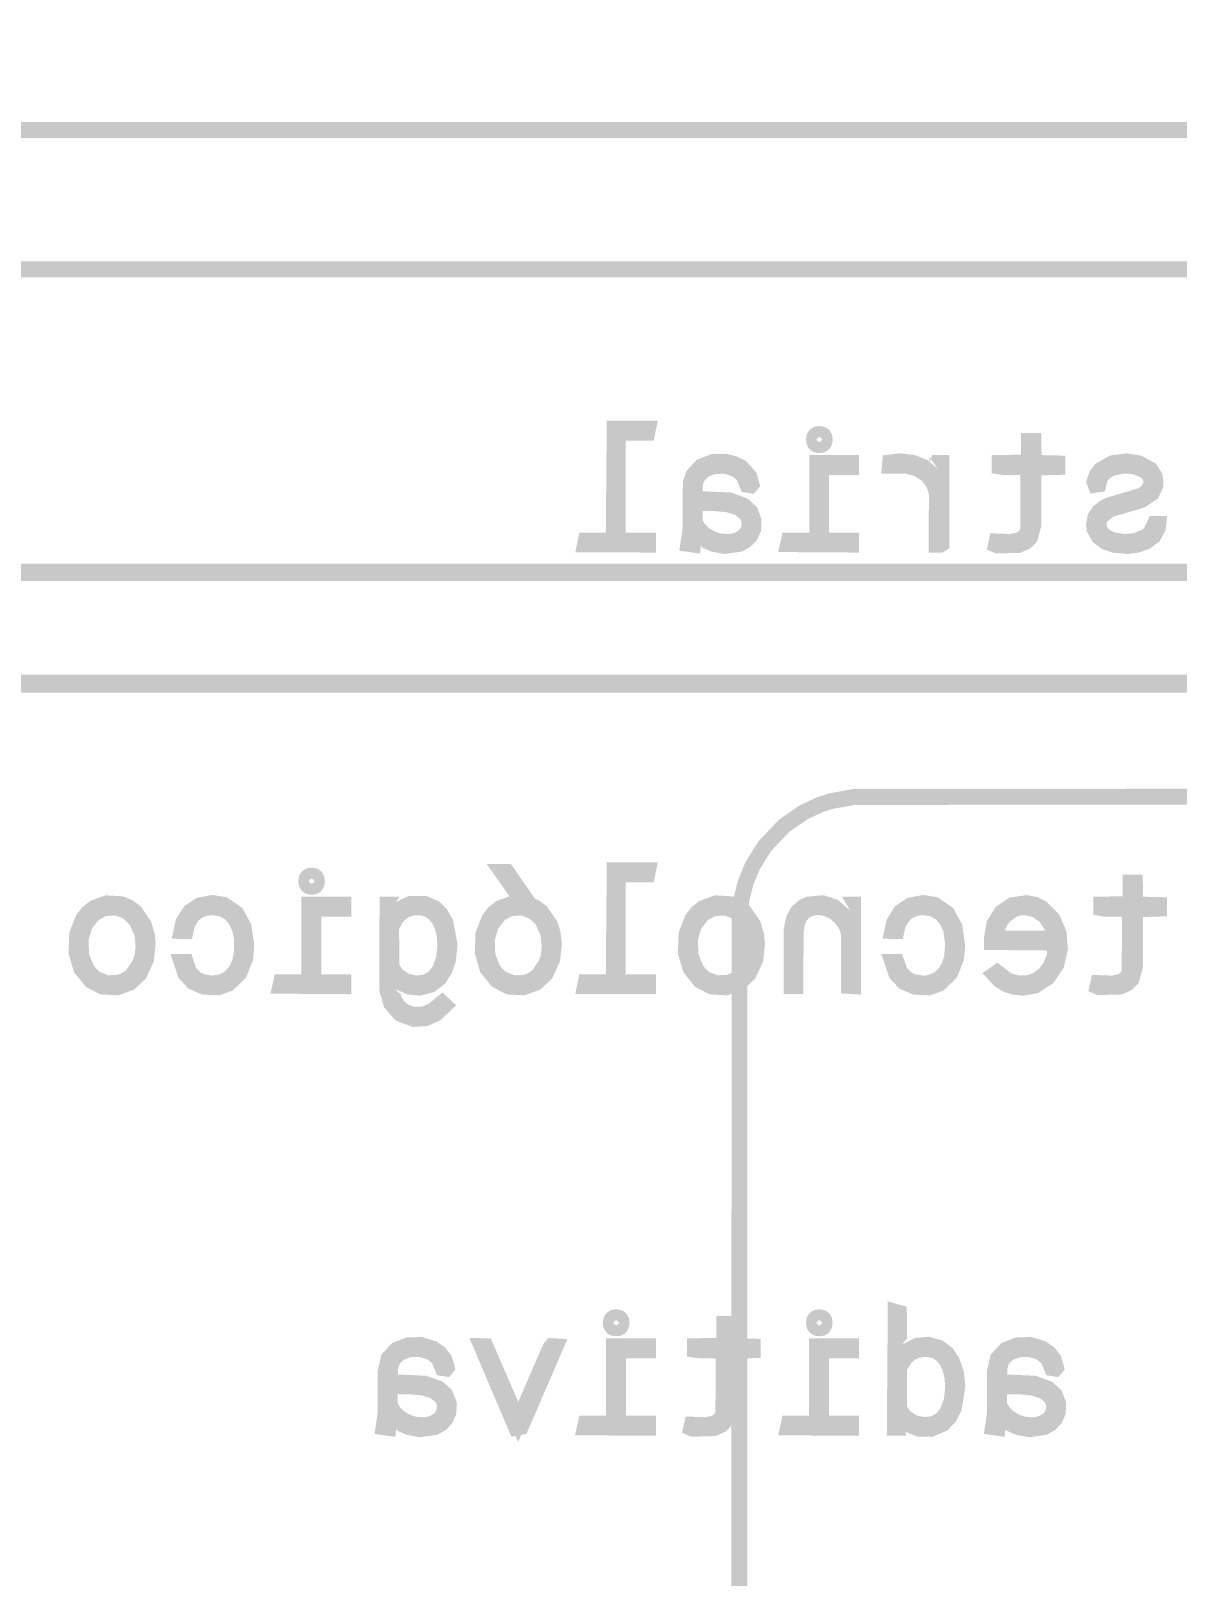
# Model space of a CAD drawing. Extents: x 8 to 3596, y -3 to 2230.
# Drawn here: x 1731 to 2452, y 1258 to 2230 of the extents above; entities that cross this region are included whole.
import ezdxf

# ---------------------------------------------------------------- set-up
doc = ezdxf.new("R2010")
doc.units = 9
for name, color, linetype, true_color in [('BoardOutLine', 7, 'Continuous', 0xff00ff), ('BottomSilkLayer', 7, 'Continuous', 0x66cc33), ('TopLayer', 7, 'Continuous', 0xff0000), ('TopSilkLayer', 7, 'Continuous', 0xffcc00)]:
    doc.layers.add(name, color=color, linetype=linetype, true_color=true_color)

msp = doc.modelspace()

# ---------------------------------------------------------------- linework, layer by layer
at = {"layer": 'BoardOutLine', "const_width": 10}
msp.add_lwpolyline([(3344.09, 2167.68), (130.83, 2167.68)], dxfattribs=at)
at = {"layer": 'BottomSilkLayer', "const_width": 10}
for points in [[(2119.17, 1979.82), (2098.18, 1979.82), (2097.57, 1909.47), (2080.04, 1909.47), (2079.53, 1906.98), (2119.17, 1906.91), (2119.17, 1909.4), (2100.67, 1909.47), (2100.14, 1911.37), (2100.14, 1977.26), (2118.64, 1977.26), (2119.17, 1979.82)], [(2230.28, 1972.89), (2230.08, 1974.45), (2229.49, 1975.49), (2229.03, 1975.89), (2228.44, 1976.18), (2227.04, 1976.4), (2225.64, 1976.22), (2225.03, 1975.94), (2224.53, 1975.56), (2223.87, 1974.55), (2223.59, 1973), (2223.79, 1971.62), (2224.16, 1970.82), (2224.52, 1970.33), (2225.3, 1969.8), (2225.99, 1969.6), (2226.81, 1969.52), (2227.69, 1969.56), (2228.43, 1969.72), (2229.27, 1970.19), (2229.65, 1970.65), (2230.03, 1971.44), (2230.28, 1972.89)], [(2358.86, 1972.13), (2358.9, 1958.52), (2340.39, 1958.24), (2340.39, 1956.04), (2342.69, 1955.66), (2358.48, 1955.66), (2358.27, 1915.26), (2356.2, 1911.83), (2352.93, 1909.67), (2347.49, 1908.56), (2338.52, 1908.85), (2338.07, 1906.75), (2339.07, 1906.34), (2352.29, 1906.69), (2356.84, 1908.74), (2359.35, 1911.29), (2361.61, 1919.25), (2361.61, 1955.28), (2376.71, 1955.72), (2376.71, 1957.95), (2361.82, 1958.27), (2361.56, 1972.13), (2358.86, 1972.13)], [(2147.45, 1906.91), (2148.44, 1916.01), (2156.36, 1909.14), (2160.55, 1907.33), (2167.49, 1906.02), (2176.67, 1907.33), (2180.54, 1909.5), (2183.51, 1912.63), (2185.32, 1916.73), (2185.51, 1922.2), (2183.35, 1927.66), (2179.16, 1931.48), (2170.46, 1934.7), (2149.53, 1935.58), (2148.45, 1936.36), (2148.65, 1945.33), (2150.15, 1949.61), (2154.51, 1954.08), (2160.8, 1956.34), (2167.68, 1956.45), (2174.18, 1954.55), (2179.24, 1950.61), (2181.66, 1944.51), (2183.69, 1944.2), (2184.2, 1944.81), (2182.77, 1949.85), (2177.73, 1955.37), (2173.17, 1957.71), (2168.06, 1958.98), (2159.99, 1958.8), (2152.7, 1956), (2147.72, 1950.56), (2146.09, 1945.47), (2145.85, 1916.22), (2144.51, 1907.32), (2147.45, 1906.91)], [(2246.95, 1958.27), (2225.54, 1958.27), (2225.54, 1909.47), (2207.82, 1909.47), (2207.31, 1907.17), (2246.95, 1906.91), (2246.95, 1909.47), (2228.1, 1909.47), (2228.1, 1955.71), (2246.95, 1955.71), (2246.95, 1958.27)], [(2277.79, 1959.22), (2271.51, 1958.54), (2271.33, 1956.5), (2281.21, 1956.54), (2288.74, 1954.78), (2295, 1950.71), (2298.92, 1945.36), (2300.86, 1939.7), (2300.73, 1906.91), (2303.06, 1906.91), (2303.66, 1907.28), (2303.62, 1958.27), (2301.54, 1958.27), (2301.1, 1956.77), (2300.86, 1946.44), (2297.5, 1951.37), (2292.31, 1955.69), (2285.68, 1958.36), (2277.79, 1959.22)], [(2402.33, 1919.49), (2403.63, 1924.17), (2409.19, 1928.86), (2429.28, 1934.82), (2435.97, 1939.19), (2438.24, 1943.98), (2438.38, 1947.01), (2437.86, 1949.74), (2435.07, 1954.07), (2428.08, 1957.96), (2420.11, 1959.22), (2411.36, 1958.05), (2404.04, 1953.93), (2401.49, 1950.63), (2400.04, 1946.4), (2400.75, 1944.55), (2402.48, 1944.81), (2403.33, 1948.56), (2405.38, 1951.52), (2408.23, 1953.76), (2411.65, 1955.34), (2419.12, 1956.65), (2425.83, 1955.98), (2432.12, 1953.27), (2434.43, 1950.99), (2435.69, 1947.95), (2435.77, 1944.86), (2433.83, 1940.66), (2430.07, 1937.81), (2409.77, 1931.83), (2405.98, 1929.94), (2402.83, 1927.4), (2400.6, 1924.08), (2399.77, 1919.74), (2400.09, 1916.62), (2402.7, 1911.85), (2407.12, 1908.59), (2412.53, 1906.71), (2421.02, 1906), (2427.01, 1906.82), (2432.6, 1908.87), (2437.11, 1912.32), (2439.84, 1917.39), (2440.15, 1919.96), (2438.02, 1919.96), (2435.29, 1914.2), (2432.6, 1911.8), (2425.6, 1909.08), (2418.58, 1908.54), (2411.49, 1909.72), (2406.98, 1911.73), (2403.68, 1914.94), (2402.33, 1919.49)], [(2169.39, 1908.47), (2164.13, 1908.93), (2159.22, 1910.43), (2154.87, 1912.93), (2151.21, 1916.41), (2148.45, 1920.81), (2148.45, 1932.91), (2161.37, 1932.96), (2169.45, 1932.21), (2176.24, 1930.12), (2180.77, 1926.67), (2182.53, 1923.61), (2183.09, 1920.57), (2182.82, 1917.26), (2181.56, 1914.41), (2179.57, 1912.09), (2176.31, 1909.99), (2173.27, 1908.94), (2169.39, 1908.47)], [(1910.86, 1695.12), (1910.65, 1696.67), (1910.07, 1697.71), (1909.6, 1698.11), (1909.02, 1698.41), (1907.62, 1698.63), (1906.22, 1698.44), (1905.6, 1698.17), (1905.11, 1697.79), (1904.45, 1696.77), (1904.17, 1695.22), (1904.36, 1693.85), (1904.74, 1693.04), (1905.1, 1692.55), (1905.88, 1692.02), (1906.57, 1691.83), (1907.39, 1691.75), (1908.26, 1691.78), (1909, 1691.95), (1909.84, 1692.41), (1910.22, 1692.87), (1910.61, 1693.66), (1910.86, 1695.12)], [(2030.32, 1701), (2027.31, 1701), (2036.21, 1688.43), (2039, 1688.37), (2030.32, 1701)], [(2119.17, 1702.05), (2098.18, 1702.05), (2097.57, 1631.69), (2080.04, 1631.69), (2079.53, 1629.2), (2119.17, 1629.13), (2119.17, 1631.62), (2100.67, 1631.69), (2100.14, 1633.59), (2100.14, 1699.48), (2118.64, 1699.48), (2119.17, 1702.05)], [(2422.74, 1694.35), (2422.79, 1680.75), (2404.27, 1680.46), (2404.27, 1678.26), (2406.57, 1677.88), (2422.37, 1677.88), (2422.15, 1637.48), (2420.08, 1634.05), (2416.82, 1631.9), (2411.37, 1630.78), (2402.4, 1631.07), (2401.95, 1628.98), (2402.95, 1628.56), (2416.17, 1628.91), (2420.73, 1630.97), (2423.24, 1633.52), (2425.49, 1641.47), (2425.49, 1677.51), (2440.59, 1677.94), (2440.59, 1680.17), (2425.71, 1680.49), (2425.44, 1694.35), (2422.74, 1694.35)], [(1804.41, 1655.81), (1803.93, 1661.05), (1801.96, 1667.71), (1796.39, 1675.82), (1792.45, 1678.74), (1787.77, 1680.72), (1778.64, 1681.22), (1770.67, 1678.3), (1766.86, 1675.24), (1763.81, 1671.38), (1760.08, 1661.85), (1759.67, 1650.3), (1762.57, 1640.38), (1768.65, 1632.73), (1776.04, 1628.9), (1785.17, 1628.4), (1793.18, 1631.32), (1799.12, 1636.88), (1803.39, 1646.07), (1804.41, 1655.81)], [(1801.84, 1653.81), (1801.1, 1647.64), (1799.66, 1643.2), (1794.69, 1635.86), (1791.18, 1633.2), (1787.01, 1631.4), (1778.93, 1630.94), (1771.9, 1633.64), (1768.55, 1636.44), (1765.85, 1639.96), (1762.57, 1648.49), (1762.22, 1658.9), (1764.84, 1667.76), (1770.26, 1674.68), (1776.84, 1678.21), (1784.86, 1678.67), (1791.9, 1675.95), (1797.14, 1670.88), (1800.93, 1662.62), (1801.84, 1653.81)], [(1845.08, 1630.74), (1838.42, 1631.79), (1834.64, 1633.65), (1830.38, 1638.1), (1828.26, 1644.43), (1825.69, 1644.39), (1828.11, 1637.07), (1833.02, 1631.78), (1839.86, 1628.77), (1848.79, 1628.46), (1855.14, 1630.72), (1861.99, 1637.3), (1865.69, 1646.55), (1866.49, 1654.3), (1864.8, 1666.37), (1860.08, 1674.87), (1852.23, 1680.31), (1845.17, 1681.44), (1837.15, 1679.95), (1830.9, 1675.75), (1826.88, 1669.25), (1825.69, 1663.87), (1828.25, 1663.82), (1829.29, 1668.44), (1832.82, 1674.01), (1836.27, 1676.65), (1840.44, 1678.31), (1845.17, 1678.88), (1851.5, 1677.86), (1856.43, 1674.93), (1860.1, 1670.62), (1862.51, 1665.27), (1863.72, 1659.24), (1863.72, 1650.33), (1862.51, 1644.29), (1860.1, 1638.96), (1856.42, 1634.69), (1851.46, 1631.76), (1845.08, 1630.74)], [(1927.52, 1680.49), (1906.11, 1680.49), (1906.11, 1631.69), (1888.39, 1631.69), (1887.88, 1629.4), (1927.52, 1629.13), (1927.52, 1631.69), (1908.68, 1631.69), (1908.68, 1677.93), (1927.52, 1677.93), (1927.52, 1680.49)], [(1994.3, 1655.33), (1991.72, 1669.08), (1988.27, 1674.98), (1985.07, 1678.04), (1978.72, 1680.93), (1969.88, 1680.95), (1963.09, 1677.79), (1957.87, 1672.23), (1957.56, 1680.49), (1955.27, 1680.49), (1955.09, 1627.24), (1957.63, 1618.29), (1963.26, 1611.75), (1971.82, 1608.56), (1979.12, 1608.96), (1985.76, 1611.94), (1991.17, 1617.07), (1989.63, 1618.53), (1983.54, 1613.56), (1977.53, 1611.2), (1971.13, 1611.21), (1966.02, 1612.98), (1962.11, 1616.15), (1959.41, 1620.47), (1957.91, 1625.73), (1957.56, 1636.72), (1962.71, 1631.63), (1969.47, 1628.73), (1975.24, 1628.21), (1982.39, 1630.03), (1987.73, 1634.11), (1991.37, 1639.86), (1993.48, 1646.51), (1994.3, 1655.33)], [(1991.69, 1654.34), (1990.72, 1646), (1988.26, 1639.28), (1984.77, 1634.68), (1979.77, 1631.64), (1973.31, 1630.76), (1966.61, 1632.29), (1960.91, 1636.16), (1957.75, 1641.05), (1957.56, 1666.3), (1961.12, 1672.81), (1964.68, 1676), (1967.85, 1677.68), (1972.57, 1678.82), (1977.92, 1678.49), (1981.42, 1677.23), (1985.18, 1674.54), (1987.98, 1670.88), (1989.92, 1666.57), (1991.31, 1660.66), (1991.69, 1654.34)], [(2059.94, 1655.81), (2059.11, 1662.76), (2057.49, 1667.71), (2051.92, 1675.82), (2047.99, 1678.74), (2043.3, 1680.72), (2034.18, 1681.22), (2026.2, 1678.3), (2022.39, 1675.24), (2019.34, 1671.38), (2015.61, 1661.85), (2015.21, 1650.3), (2018.1, 1640.38), (2024.19, 1632.73), (2031.58, 1628.9), (2040.7, 1628.4), (2048.71, 1631.32), (2054.65, 1636.88), (2058.92, 1646.07), (2059.94, 1655.81)], [(2057.38, 1653.81), (2056.63, 1647.64), (2055.19, 1643.2), (2050.22, 1635.86), (2046.71, 1633.2), (2042.55, 1631.4), (2034.46, 1630.94), (2027.44, 1633.64), (2024.08, 1636.44), (2021.38, 1639.96), (2018.1, 1648.49), (2017.75, 1658.9), (2020.37, 1667.76), (2025.8, 1674.68), (2032.37, 1678.21), (2040.39, 1678.67), (2047.43, 1675.95), (2052.68, 1670.88), (2056.46, 1662.62), (2057.38, 1653.81)], [(2187.71, 1655.81), (2187.23, 1661.05), (2185.26, 1667.71), (2179.69, 1675.82), (2175.75, 1678.74), (2171.07, 1680.72), (2161.95, 1681.22), (2153.97, 1678.3), (2150.16, 1675.24), (2147.11, 1671.38), (2143.38, 1661.85), (2142.98, 1650.3), (2145.87, 1640.38), (2151.95, 1632.73), (2159.34, 1628.9), (2168.47, 1628.4), (2176.48, 1631.32), (2182.42, 1636.88), (2186.69, 1646.07), (2187.71, 1655.81)], [(2185.14, 1653.81), (2184.4, 1647.64), (2182.96, 1643.2), (2177.99, 1635.86), (2174.48, 1633.2), (2170.32, 1631.4), (2162.23, 1630.94), (2155.2, 1633.64), (2151.85, 1636.44), (2149.15, 1639.96), (2145.87, 1648.49), (2145.52, 1658.9), (2148.14, 1667.76), (2153.56, 1674.68), (2160.14, 1678.21), (2168.16, 1678.67), (2175.2, 1675.95), (2180.44, 1670.88), (2184.23, 1662.62), (2185.14, 1653.81)], [(2242.51, 1673.44), (2235.94, 1679.05), (2228.86, 1681.31), (2219.92, 1680.44), (2216.93, 1678.99), (2213.41, 1675.85), (2211.03, 1671.63), (2209.55, 1664.62), (2209.58, 1629.13), (2211.9, 1629.13), (2212.02, 1662.93), (2212.95, 1669.27), (2214.68, 1673.19), (2217.39, 1676.19), (2221.13, 1678.18), (2226.01, 1678.93), (2230.93, 1678.34), (2236.76, 1675.63), (2241.45, 1671.25), (2244.05, 1667.07), (2245.62, 1662.45), (2245.62, 1629.28), (2248.18, 1629.13), (2248.12, 1680.49), (2245.8, 1680.49), (2245.52, 1668.38), (2242.51, 1673.44)], [(2292.27, 1630.74), (2285.61, 1631.79), (2281.83, 1633.65), (2277.57, 1638.1), (2275.45, 1644.43), (2272.88, 1644.39), (2275.31, 1637.07), (2280.21, 1631.78), (2287.05, 1628.77), (2295.98, 1628.46), (2302.33, 1630.72), (2309.17, 1637.3), (2312.88, 1646.55), (2313.68, 1654.3), (2311.99, 1666.37), (2307.28, 1674.87), (2299.42, 1680.31), (2292.36, 1681.44), (2284.34, 1679.95), (2278.09, 1675.75), (2274.07, 1669.25), (2272.88, 1663.87), (2275.44, 1663.82), (2276.48, 1668.44), (2280.01, 1674.01), (2283.46, 1676.65), (2287.63, 1678.31), (2292.36, 1678.88), (2298.69, 1677.86), (2303.62, 1674.93), (2307.29, 1670.62), (2309.69, 1665.27), (2311.11, 1656.15), (2310.44, 1647.27), (2308.65, 1641.51), (2305.61, 1636.67), (2301.3, 1633.03), (2295.64, 1631), (2292.27, 1630.74)], [(2354.82, 1628.18), (2362.45, 1629.47), (2370.6, 1634.73), (2376.01, 1642.86), (2378.25, 1652.73), (2377.42, 1662.61), (2373.51, 1671.63), (2366.77, 1678.3), (2362.42, 1680.42), (2357.46, 1681.39), (2348.33, 1680.08), (2341.46, 1675.39), (2337.09, 1668.23), (2335.5, 1659.51), (2335.5, 1656.89), (2375.71, 1656.51), (2374.96, 1647.83), (2372.49, 1641.53), (2368.52, 1636.33), (2363.19, 1632.59), (2358.96, 1631.13), (2351.84, 1630.84), (2345.23, 1632.72), (2338.82, 1637.7), (2337.1, 1636.51), (2340.2, 1633.16), (2344.56, 1630.37), (2349.49, 1628.73), (2354.82, 1628.18)], [(2355.82, 1678.88), (2362.82, 1677.55), (2368.91, 1673.39), (2373.14, 1667.22), (2375.47, 1659.08), (2338.06, 1659.08), (2339.13, 1666.27), (2340.93, 1670.23), (2343, 1673.09), (2348.6, 1677.31), (2352.05, 1678.49), (2355.82, 1678.88)], [(2313.77, 1377.56), (2312.96, 1385.55), (2310.37, 1393.06), (2306.89, 1398.17), (2301.99, 1401.79), (2295.5, 1403.58), (2288.45, 1402.94), (2281.64, 1399.34), (2277.3, 1394.41), (2276.98, 1423.72), (2274.97, 1424.27), (2274.42, 1351.35), (2276.67, 1351.35), (2276.98, 1358.38), (2282.72, 1353.52), (2289.8, 1350.77), (2297.06, 1350.68), (2304.45, 1353.8), (2308.67, 1358.19), (2311.53, 1363.76), (2313.77, 1377.56)], [(2102.46, 1417.34), (2102.25, 1418.89), (2101.67, 1419.93), (2101.21, 1420.33), (2100.62, 1420.63), (2099.22, 1420.85), (2097.82, 1420.67), (2097.21, 1420.39), (2096.71, 1420.01), (2096.05, 1418.99), (2095.77, 1417.44), (2095.97, 1416.07), (2096.34, 1415.27), (2096.7, 1414.77), (2097.18, 1414.39), (2097.81, 1414.13), (2098.99, 1413.97), (2099.87, 1414.01), (2100.61, 1414.17), (2101.45, 1414.63), (2101.83, 1415.1), (2102.21, 1415.88), (2102.46, 1417.34)], [(2167.15, 1416.58), (2167.2, 1402.97), (2148.69, 1402.68), (2148.69, 1400.48), (2150.98, 1400.1), (2166.78, 1400.1), (2166.56, 1359.71), (2164.5, 1356.27), (2161.23, 1354.12), (2155.79, 1353), (2146.81, 1353.3), (2146.36, 1351.2), (2147.36, 1350.79), (2160.58, 1351.13), (2165.14, 1353.19), (2167.65, 1355.74), (2169.9, 1363.69), (2169.9, 1399.73), (2185, 1400.16), (2185, 1402.39), (2170.12, 1402.71), (2169.86, 1416.58), (2167.15, 1416.58)], [(2230.24, 1417.34), (2230.03, 1418.89), (2229.44, 1419.93), (2228.98, 1420.33), (2228.39, 1420.63), (2226.99, 1420.85), (2225.59, 1420.67), (2224.98, 1420.39), (2224.49, 1420.01), (2223.82, 1418.99), (2223.55, 1417.44), (2223.74, 1416.07), (2224.11, 1415.27), (2224.48, 1414.77), (2224.96, 1414.39), (2225.58, 1414.13), (2226.76, 1413.97), (2227.64, 1414.01), (2228.38, 1414.17), (2229.22, 1414.63), (2229.6, 1415.1), (2229.99, 1415.88), (2230.24, 1417.34)], [(1955.75, 1351.35), (1956.74, 1360.46), (1964.66, 1353.58), (1968.86, 1351.77), (1975.79, 1350.46), (1984.98, 1351.77), (1988.85, 1353.94), (1991.82, 1357.08), (1993.62, 1361.18), (1993.82, 1366.65), (1991.65, 1372.1), (1987.46, 1375.93), (1978.76, 1379.14), (1957.83, 1380.02), (1956.75, 1380.8), (1956.96, 1389.78), (1958.45, 1394.06), (1962.81, 1398.53), (1969.1, 1400.78), (1975.98, 1400.9), (1982.48, 1399), (1987.55, 1395.05), (1989.96, 1388.95), (1991.99, 1388.64), (1992.51, 1389.26), (1991.07, 1394.29), (1987.99, 1398.24), (1983.84, 1401.12), (1976.36, 1403.43), (1968.29, 1403.25), (1961.01, 1400.45), (1956.02, 1395.01), (1954.19, 1387.16), (1954.15, 1360.66), (1952.81, 1351.76), (1955.75, 1351.35)], [(2037.53, 1355.1), (2016.91, 1402.66), (2014.44, 1402.71), (2036.26, 1351.35), (2039.09, 1351.88), (2061.02, 1402.58), (2058.67, 1402.71), (2057.71, 1401.63), (2037.53, 1355.1)], [(2119.13, 1402.71), (2097.71, 1402.71), (2097.71, 1353.91), (2080, 1353.91), (2079.49, 1351.62), (2119.13, 1351.35), (2119.13, 1353.91), (2100.28, 1353.91), (2100.28, 1400.15), (2119.13, 1400.15), (2119.13, 1402.71)], [(2246.9, 1402.71), (2225.49, 1402.71), (2225.49, 1353.91), (2207.77, 1353.91), (2207.26, 1351.62), (2246.9, 1351.35), (2246.9, 1353.91), (2228.05, 1353.91), (2228.05, 1400.15), (2246.9, 1400.15), (2246.9, 1402.71)], [(2311.12, 1376.56), (2310.19, 1368.22), (2307.71, 1361.5), (2304.21, 1356.9), (2299.24, 1353.86), (2292.79, 1352.98), (2286.17, 1354.46), (2280.49, 1358.21), (2277.19, 1362.96), (2276.98, 1388.85), (2280.66, 1395.24), (2284.25, 1398.35), (2287.39, 1399.96), (2292.06, 1401.04), (2297.38, 1400.71), (2300.86, 1399.45), (2304.63, 1396.76), (2307.42, 1393.08), (2309.34, 1388.75), (2310.73, 1382.83), (2311.12, 1376.56)], [(2339.06, 1351.35), (2340.05, 1360.46), (2347.96, 1353.58), (2352.17, 1351.77), (2359.1, 1350.46), (2368.29, 1351.77), (2372.15, 1353.94), (2375.12, 1357.08), (2376.93, 1361.18), (2377.12, 1366.65), (2374.96, 1372.1), (2370.77, 1375.93), (2362.07, 1379.14), (2341.14, 1380.02), (2340.06, 1380.8), (2340.26, 1389.78), (2341.76, 1394.06), (2346.12, 1398.53), (2352.41, 1400.78), (2359.29, 1400.9), (2365.79, 1399), (2370.85, 1395.05), (2373.27, 1388.95), (2375.3, 1388.64), (2375.81, 1389.26), (2374.38, 1394.29), (2371.3, 1398.24), (2367.15, 1401.12), (2359.67, 1403.43), (2351.6, 1403.25), (2344.31, 1400.45), (2339.33, 1395.01), (2337.49, 1387.16), (2337.46, 1360.66), (2336.12, 1351.76), (2339.06, 1351.35)], [(1977.69, 1352.92), (1972.43, 1353.37), (1967.52, 1354.87), (1963.17, 1357.38), (1959.51, 1360.85), (1956.75, 1365.26), (1956.75, 1377.36), (1970.45, 1377.38), (1977.75, 1376.65), (1984.55, 1374.57), (1989.08, 1371.12), (1990.83, 1368.05), (1991.39, 1365.02), (1991.12, 1361.71), (1989.87, 1358.85), (1987.87, 1356.54), (1984.61, 1354.44), (1981.57, 1353.39), (1977.69, 1352.92)], [(2360.99, 1352.92), (2355.74, 1353.37), (2350.83, 1354.87), (2346.48, 1357.38), (2342.82, 1360.85), (2340.06, 1365.26), (2340.06, 1377.36), (2353.76, 1377.38), (2361.06, 1376.65), (2367.85, 1374.57), (2372.38, 1371.12), (2374.14, 1368.05), (2374.7, 1365.02), (2374.43, 1361.71), (2373.17, 1358.85), (2371.18, 1356.54), (2367.92, 1354.44), (2364.88, 1353.39), (2360.99, 1352.92)]]:
    msp.add_lwpolyline(points, close=True, dxfattribs=at)
at = {"layer": 'TopLayer', "const_width": 10}
for points in [[(590, 1945), (590, 1975), (695, 2080), (2670.52, 2080), (2763.39, 1987.13)], [(3063.4, 1987.1), (3063.4, 1928.4), (3025, 1890), (955, 1890), (865, 1800), (865, 1205), (720, 1060)], [(3163.4, 1987.1), (3163.4, 1908.4), (3075, 1820), (1445, 1820), (1315, 1690), (1315, 1170)]]:
    msp.add_lwpolyline(points, dxfattribs=at)
at = {"layer": 'TopSilkLayer', "const_width": 10}
for points in [[(950.43, 1889.07), (2685.78, 1889.07)], [(2703.84, 1818.76), (1392.48, 1818.76), (1381.82, 1818.09), (1370.76, 1815.83), (1360.31, 1812.08), (1350.61, 1806.96), (1341.77, 1800.58), (1333.9, 1793.07), (1327.14, 1784.54), (1323.29, 1778.35), (1318.61, 1768.38), (1316.27, 1761.35), (1314.01, 1750.28), (1313.39, 1742.62), (1313.35, 948.22)], [(2703.84, 1748.43), (2248.93, 1748.17), (2234.06, 1745.51), (2227.02, 1743.17), (2217.06, 1738.49), (2205.07, 1730.26), (2192.57, 1717.17), (2184.89, 1704.79), (2180.67, 1694.58), (2177.9, 1683.71), (2176.69, 1672.29), (2176.65, 1068.28)]]:
    msp.add_lwpolyline(points, dxfattribs=at)

doc.saveas('drawing.dxf')
